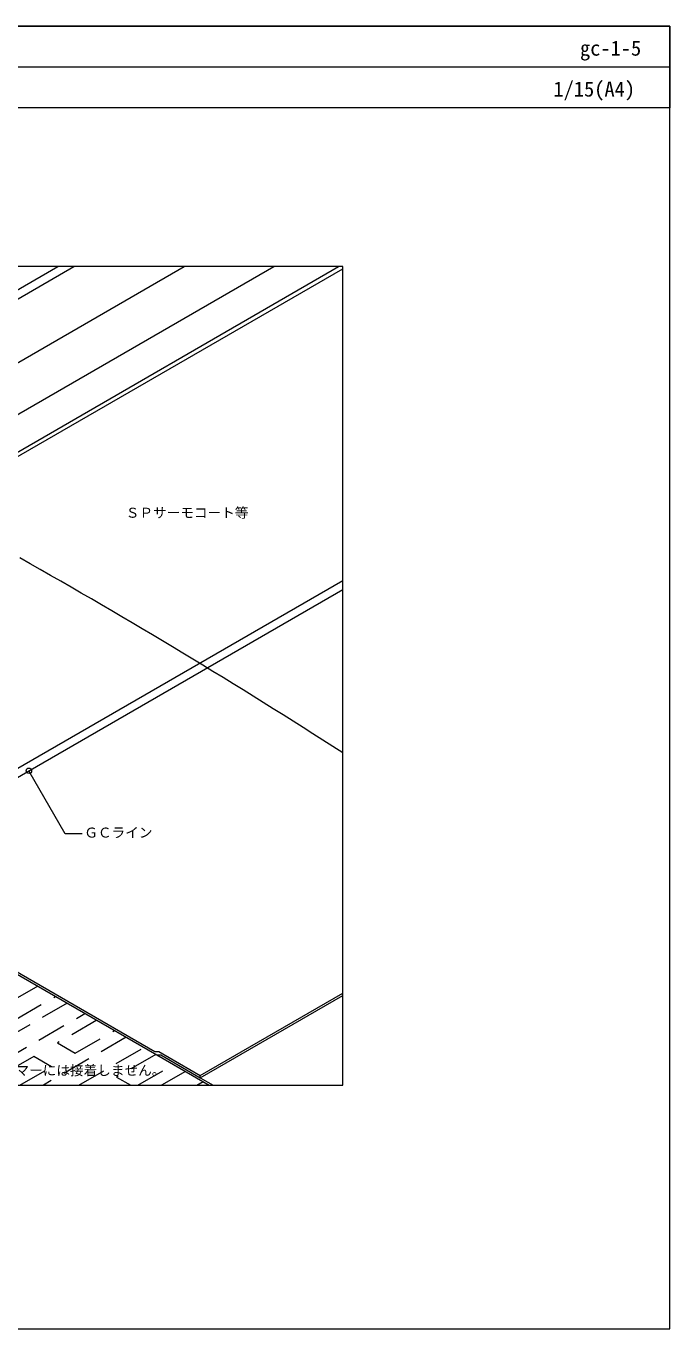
# Model space of a CAD drawing. Units: millimetres, scale not verified. Extents: x -2070 to 2070, y -1433 to 1432.
# Drawn here: x 653 to 2070, y -1433 to 1432 of the extents above; entities that cross this region are included whole.
import ezdxf
from ezdxf.enums import TextEntityAlignment as Align

# ---------------------------------------------------------------- set-up
doc = ezdxf.new("R2010")
doc.units = ezdxf.units.MM
doc.header["$LTSCALE"] = 5
doc.linetypes.add('USER1', pattern=[19.05, 12.7, -6.35])
for name, color, linetype, lineweight in [('0-0_0', 7, 'Continuous', 18), ('0-1_WAKU', 7, 'Continuous', 18), ('0-2_KUTAI', 3, 'Continuous', 18), ('0-3_BOUSUI', 1, 'Continuous', 18), ('0-4_MOJI', 7, 'Continuous', 18), ('0-7_bousui2', 7, 'USER1', 9)]:
    doc.layers.add(name, color=color, linetype=linetype, lineweight=lineweight)
doc.styles.add('ＭＳ ゴシック', font='')
doc.styles.get('ＭＳ ゴシック').set_extended_font_data('MS Gothic')

msp = doc.modelspace()

# ---------------------------------------------------------------- linework, layer by layer
at = {"layer": '0-0_0'}
msp.add_line((-2070.045, 1342.46), (2069.955, 1342.46), dxfattribs=at)
msp.add_lwpolyline([(-1350.045, -896.562), (1349.955, -896.562), (1349.955, 903.438), (-1350.045, 903.438)], close=True, dxfattribs=at)
at = {"layer": '0-1_WAKU'}
for points in [[(-2070.045, -1432.54), (2069.955, -1432.54), (2069.955, 1432.46), (-2070.045, 1432.46)], [(2069.955, 1252.46), (-2070.045, 1252.46), (-2070.045, 1432.46), (2069.955, 1432.46)], [(-2070.045, -1432.54), (2069.955, -1432.54), (2069.955, 1432.46), (-2070.045, 1432.46)]]:
    msp.add_lwpolyline(points, close=True, dxfattribs=at)
at = {"layer": '0-2_KUTAI'}
for p, q in [((334.141, 678.838), (723.16, 903.438)), ((342.558, 523.438), (1000.737, 903.438)), ((342.558, 663.438), (758.25, 903.438))]:
    msp.add_line(p, q, dxfattribs=at)
at = {"layer": '0-3_BOUSUI'}
for p, q in [((-342.469, 14.062), (1197.975, 903.438)), ((39.556, 152.376), (1340.434, 903.438)), ((48.217, 147.376), (1349.955, 898.935)), ((596.761, -221.326), (1349.955, 213.531)), ((609.751, -233.826), (1349.955, 193.531)), ((170.243, -385.076), (941.006, -830.076)), ((1036.269, -875.076), (1349.955, -693.969)), ((1036.269, -880.076), (1349.955, -698.969)), ((941.006, -830.076), (1056.162, -896.562)), ((1036.269, -880.076), (1036.269, -875.076)), ((1036.269, -880.076), (1064.823, -896.562))]:
    msp.add_line(p, q, dxfattribs=at)
for points in [[(170.243, -385.076), (170.243, -380.076), (936.676, -822.576)], [(936.676, -822.576), (945.336, -822.576), (1036.269, -875.076)], [(941.006, -830.076), (949.666, -830.076), (1036.269, -880.076)]]:
    msp.add_lwpolyline(points, dxfattribs=at)
msp.add_arc((-6094.053, -11698.515), 13726.289, 57.15845, 60.62322, dxfattribs=at)
at = {"layer": '0-4_MOJI'}
for p, q in [((739.269, -343.643), (659.338, -205.197)), ((776.769, -343.643), (739.269, -343.643))]:
    msp.add_line(p, q, dxfattribs=at)
msp.add_circle((659.338, -205.197), 6, dxfattribs=at)
at = {"layer": '0-7_bousui2'}
for p, q in [((873.707, -791.221), (691.252, -896.562)), ((769.194, -896.562), (912.678, -813.721)), ((899.098, -896.562), (977.63, -851.221)), ((1003.611, -866.221), (951.06, -896.562)), ((1029.002, -896.562), (1042.582, -888.721))]:
    msp.add_line(p, q, dxfattribs=at)
for points in [[(678.852, -678.721), (592.527, -728.561), (631.498, -751.061), (717.823, -701.221)], [(743.803, -716.221), (560.051, -822.311), (599.022, -844.811), (782.775, -738.721)], [(808.755, -753.721), (722.43, -803.561), (761.401, -826.061), (847.726, -776.221)], [(938.659, -828.721), (852.334, -878.561), (883.513, -896.562)], [(639.29, -896.562), (709.44, -856.061), (670.469, -833.561), (561.348, -896.562)]]:
    msp.add_lwpolyline(points, dxfattribs=at)

# ---------------------------------------------------------------- texts
at = {"layer": '0-1_WAKU', "style": 'ＭＳ ゴシック'}
for s, p in [('gc-1-5', (1872.023, 1357.46)), ('1/15(A4)', (1813.546, 1267.46))]:
    msp.add_text(s, height=32.99, dxfattribs=at).set_placement(p, align=Align.BOTTOM_LEFT)
at = {"layer": '0-4_MOJI', "style": 'ＭＳ ゴシック'}
for s, p in [('ＳＰサーモコート等', (872.509, 344.688)), ('ＧＣライン', (781.269, -358.643)), ('※ＧＣラインはアスファルトプライマーには接着しません。', (149.955, -881.562))]:
    msp.add_text(s, height=21.99, dxfattribs=at).set_placement(p, align=Align.BOTTOM_LEFT)

doc.saveas('drawing.dxf')
